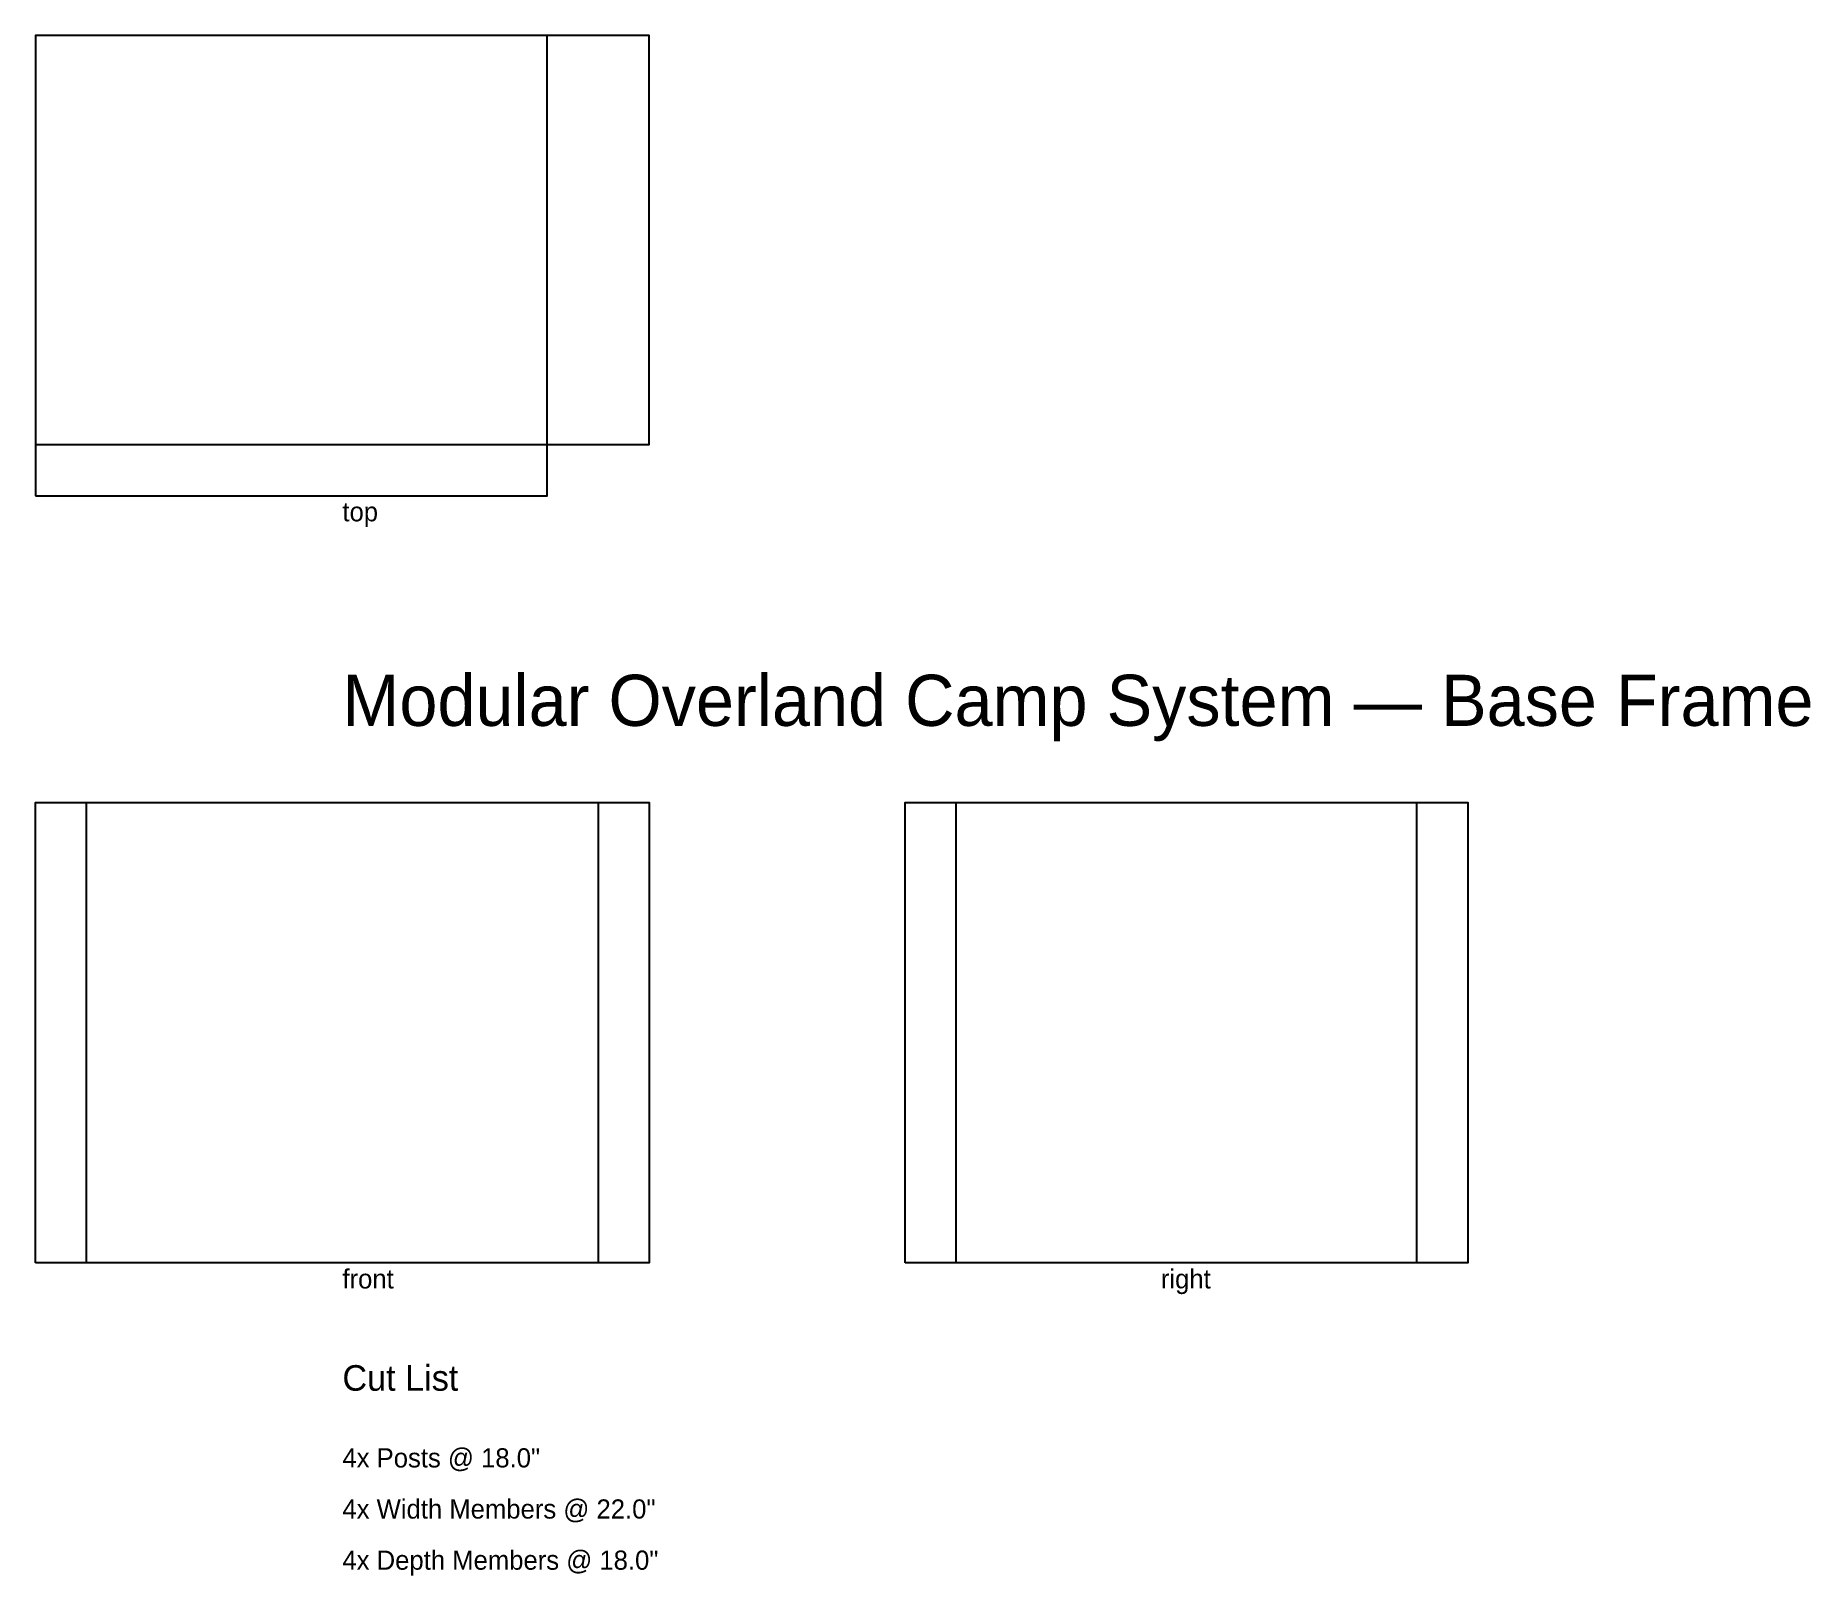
# Model space of a CAD drawing. Header units: inches. Extents: x 0 to 69.4, y -12.2 to 48.
import ezdxf

# ---------------------------------------------------------------- set-up
doc = ezdxf.new("R2010")
doc.units = ezdxf.units.IN

msp = doc.modelspace()

# ---------------------------------------------------------------- linework, layer by layer
for points in [[(0, 30), (20, 30), (20, 48), (0, 48)], [(0, 32), (24, 32), (24, 48), (0, 48)], [(0, 30), (20, 30), (20, 48), (0, 48)], [(0, 32), (24, 32), (24, 48), (0, 48)], [(0, 0), (0, 18), (24, 18), (24, 0)], [(0, 0), (0, 18), (24, 18), (24, 0)], [(2, 0), (2, 18), (22, 18), (22, 0)], [(2, 0), (2, 18), (22, 18), (22, 0)], [(34, 0), (34, 18), (54, 18), (54, 0)], [(34, 0), (34, 18), (54, 18), (54, 0)], [(36, 0), (36, 18), (56, 18), (56, 0)], [(36, 0), (36, 18), (56, 18), (56, 0)]]:
    msp.add_lwpolyline(points, close=True)

# ---------------------------------------------------------------- texts
for s, height, p in [('top', 0.75, (12, 29)), ('Modular Overland Camp System — Base Frame', 2, (12, 21)), ('front', 0.75, (12, -1)), ('right', 0.75, (44, -1)), ('Cut List', 1, (12, -5)), ('4x Posts @ 18.0"', 0.75, (12, -8)), ('4x Width Members @ 22.0"', 0.75, (12, -10)), ('4x Depth Members @ 18.0"', 0.75, (12, -12))]:
    msp.add_text(s, height=height).set_placement(p)

doc.saveas('drawing.dxf')
